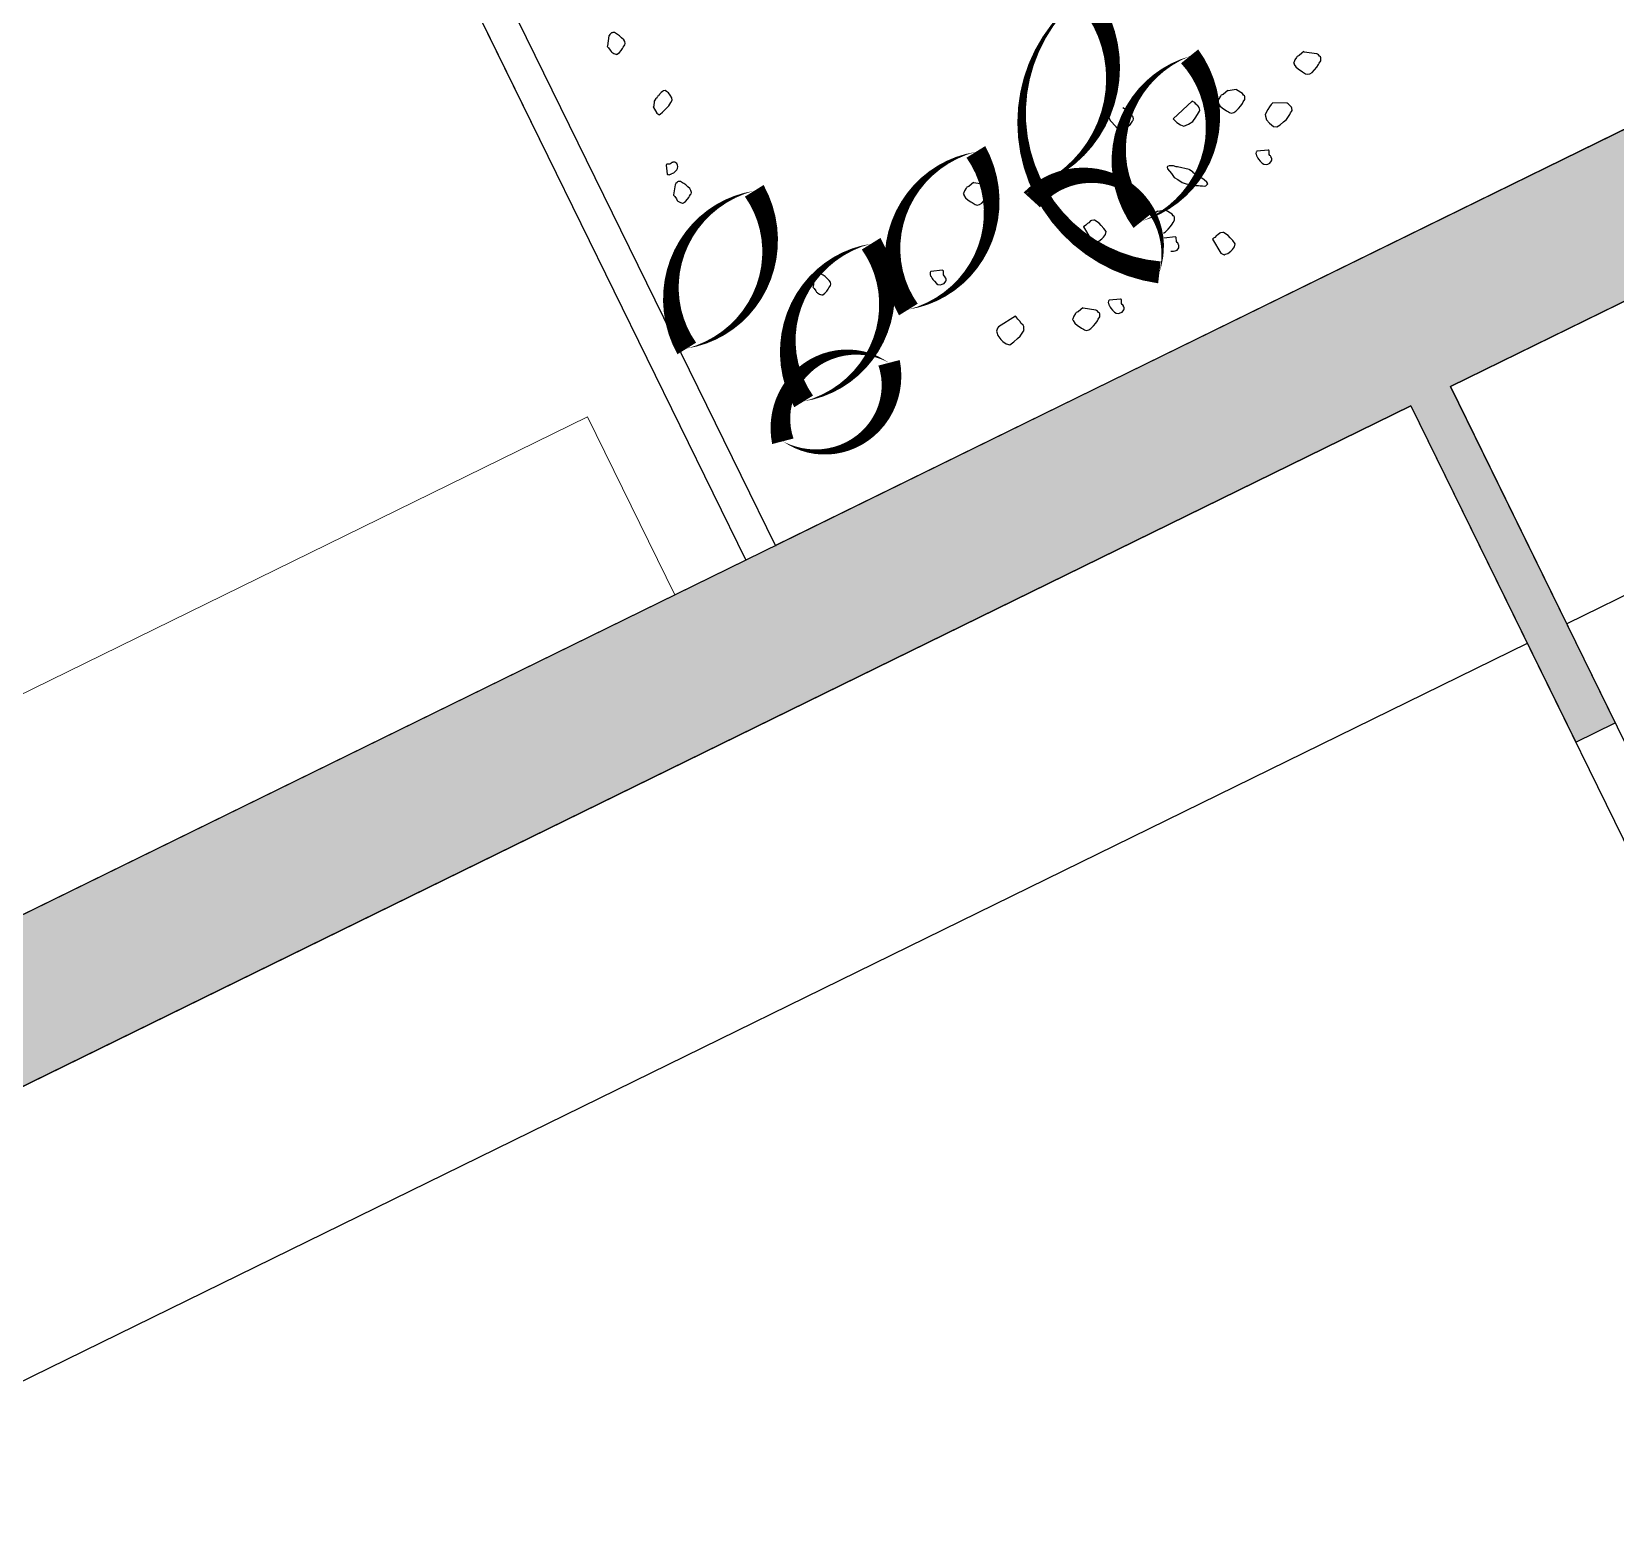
# Model space of a CAD drawing. Header units: millimetres. Extents: x 1754 to 2064, y 960 to 1845.
# Drawn here: x 1910.019 to 1913.611, y 1769.048 to 1772.445 of the extents above; entities that cross this region are included whole.
import ezdxf

# ---------------------------------------------------------------- set-up
doc = ezdxf.new("R2010")
doc.units = ezdxf.units.MM
doc.layers.add('FLOATING-WINDOWS', color=2, linetype='Continuous', plot=False)
for name, color, linetype in [('okna', 4, 'Continuous'), ('SRAFY', 3, 'Continuous'), ('STAFAZ', 252, 'Continuous'), ('T_stafaz', 7, 'Continuous'), ('zariz.predmety', 203, 'Continuous'), ('ZARIZOVAKY', 251, 'Continuous'), ('ZDIVO', 1, 'Continuous')]:
    doc.layers.add(name, color=color, linetype=linetype)

# ---------------------------------------------------------------- blocks, each defined once
blk = doc.blocks.new('STROMLIST03PUD')
at = {"linetype": 'Continuous'}
for p, q in [((487.7, 611.6), (483.6, 610.7)), ((490, 612.9), (487.7, 611.6)), ((491.8, 612.4), (490, 612.9)), ((493.7, 612), (491.8, 612.4)), ((498, 610), (493.7, 612)), ((463.6, 584.6), (462.4, 584)), ((462.4, 584), (464, 578.7)), ((480.2, 608.5), (463.6, 584.6)), ((464, 578.7), (465.9, 570.5)), ((481.3, 609.2), (480.2, 608.5)), ((483.6, 610.7), (481.3, 609.2)), ((501.4, 604.2), (498, 610)), ((503.5, 600.9), (501.4, 604.2)), ((506.9, 595.2), (503.5, 600.9)), ((509.9, 587.6), (506.9, 595.2)), ((512.8, 580.1), (509.9, 587.6)), ((513.3, 574.2), (512.8, 580.1)), ((465.9, 570.5), (465.6, 565.7)), ((465.6, 565.7), (466.3, 564.6)), ((466.3, 564.6), (467, 563.4)), ((467, 563.4), (470.4, 557.7)), ((470.4, 557.7), (475, 552.7)), ((475, 552.7), (475.7, 551.6)), ((475.7, 551.6), (476.8, 552.3)), ((476.8, 552.3), (478.7, 551.8)), ((478.7, 551.8), (485.7, 552.9)), ((485.7, 552.9), (493.2, 555.9)), ((493.2, 555.9), (499, 559.4)), ((499, 559.4), (502.4, 561.4)), ((502.4, 561.4), (506.9, 564.2)), ((506.9, 564.2), (509.2, 565.5)), ((509.2, 565.5), (511.9, 568.7)), ((511.9, 568.7), (513.3, 574.2)), ((563.5, 503.5), (553, 500.3)), ((565.3, 503.1), (563.5, 503.5)), ((570.8, 501.7), (565.3, 503.1)), ((550.7, 499), (535.7, 469.7)), ((535.7, 469.7), (537.3, 464.5)), ((550.7, 499), (550, 500.1)), ((553, 500.3), (550.7, 499)), ((572.2, 499.4), (570.8, 501.7)), ((574.2, 496), (572.2, 499.4)), ((576.3, 492.6), (574.2, 496)), ((583.1, 481.2), (576.3, 492.6)), ((585, 472.9), (583.1, 481.2)), ((588.1, 462.5), (585, 472.9)), ((537.3, 464.5), (540.7, 458.8)), ((540.7, 458.8), (544.1, 453.1)), ((544.1, 453.1), (552.1, 442.5)), ((552.1, 442.5), (555.8, 441.4)), ((555.8, 441.4), (564.2, 440.3)), ((564.2, 440.3), (573.6, 442.9)), ((573.6, 442.9), (584.5, 447.9)), ((584.5, 447.9), (588.8, 453.6)), ((588.8, 453.6), (588.1, 462.5)), ((471.9, 408.2), (466.6, 391.1)), ((473, 408.9), (471.9, 408.2)), ((486.7, 417.1), (473, 408.9)), ((490.8, 418), (486.7, 417.1)), ((493.1, 419.3), (490.8, 418)), ((494.9, 418.9), (493.1, 419.3)), ((496.7, 418.4), (494.9, 418.9)), ((501.1, 416.4), (496.7, 418.4)), ((504.5, 410.6), (501.1, 416.4)), ((506.6, 407.3), (504.5, 410.6)), ((510, 401.5), (506.6, 407.3)), ((512.9, 394.1), (510, 401.5)), ((627.2, 413.3), (618.2, 388.8)), ((628.3, 414), (627.2, 413.3)), ((629.5, 414.6), (628.3, 414)), ((637.3, 411.2), (629.5, 414.6)), ((640.3, 411.4), (637.3, 411.2)), ((641.4, 412.1), (640.3, 411.4)), ((644.4, 412.3), (641.4, 412.1)), ((646.2, 411.9), (644.4, 412.3)), ((647.4, 412.5), (646.2, 411.9)), ((651.7, 410.5), (647.4, 412.5)), ((652.4, 409.3), (651.7, 410.5)), ((655.8, 403.6), (652.4, 409.3)), ((654.7, 395.2), (655.6, 398.8)), ((655.6, 398.8), (655.8, 403.6)), ((466.6, 391.1), (465.5, 390.4)), ((465.5, 390.4), (467.1, 385.2)), ((467.1, 385.2), (469, 376.9)), ((469, 376.9), (468.8, 372.1)), ((468.8, 372.1), (469.4, 371)), ((469.4, 371), (470.1, 369.8)), ((470.1, 369.8), (473.5, 364.1)), ((473.5, 364.1), (478.1, 359.1)), ((481.7, 358.2), (488.8, 359.3)), ((488.8, 359.3), (496.3, 362.4)), ((496.3, 362.4), (502, 365.8)), ((502, 365.8), (505.5, 367.8)), ((505.5, 367.8), (510, 370.6)), ((510, 370.6), (512.3, 371.9)), ((512.3, 371.9), (515, 375.1)), ((515.9, 386.5), (512.9, 394.1)), ((515, 375.1), (516.4, 380.6)), ((516.4, 380.6), (515.9, 386.5)), ((618.2, 388.8), (618.9, 387.7)), ((618.9, 387.7), (619.6, 386.5)), ((619.6, 386.5), (622.1, 384.9)), ((622.1, 384.9), (623.9, 384.5)), ((623.9, 384.5), (627.5, 383.6)), ((627.5, 383.6), (628.7, 384.3)), ((628.7, 384.3), (633.5, 384)), ((633.5, 384), (636.4, 384.3)), ((636.4, 384.3), (641.7, 385.8)), ((641.7, 385.8), (648, 388.2)), ((648, 388.2), (651.5, 390.2)), ((651.5, 390.2), (654.7, 395.2)), ((478.1, 359.1), (478.8, 358)), ((478.8, 358), (479.9, 358.7)), ((479.9, 358.7), (481.7, 358.2)), ((452.8, 308.3), (451.7, 307.6)), ((451.7, 307.6), (468.6, 251.1)), ((454, 309), (452.8, 308.3)), ((457.3, 311.1), (454, 309)), ((461.5, 312), (457.3, 311.1)), ((463.7, 313.3), (461.5, 312)), ((465.6, 312.8), (463.7, 313.3)), ((467.9, 314.2), (465.6, 312.8)), ((472, 315.1), (467.9, 314.2)), ((477.4, 313.7), (472, 315.1)), ((479.9, 312.2), (477.4, 313.7)), ((482, 308.7), (479.9, 312.2)), ((488.2, 298.5), (482, 308.7)), ((494.3, 288.3), (488.2, 298.5)), ((495.2, 276.4), (494.3, 288.3)), ((468.6, 251.1), (475, 253.3)), ((475, 253.3), (480.2, 254.9)), ((480.2, 254.9), (488.2, 259.8)), ((488.2, 259.8), (494.3, 265)), ((494.3, 265), (495.2, 276.4)), ((624.1, 253), (616.1, 248.2)), ((631.6, 256), (624.1, 253)), ((635.7, 256.9), (631.6, 256)), ((636.4, 255.7), (635.7, 256.9)), ((638, 250.4), (636.4, 255.7)), ((785.3, 252.4), (776.4, 250.7)), ((790.4, 247.9), (785.3, 252.4)), ((588.1, 232.9), (571.2, 211.9)), ((589.2, 233.5), (588.1, 232.9)), ((597.2, 238.4), (589.2, 233.5)), ((599, 237.9), (597.2, 238.4)), ((602.4, 240), (599, 237.9)), ((603.5, 240.6), (602.4, 240)), ((605.9, 242), (603.5, 240.6)), ((610.4, 244.8), (605.9, 242)), ((616.1, 248.2), (610.4, 244.8)), ((614, 212.8), (621.1, 221.7)), ((621.1, 221.7), (627.1, 230)), ((627.1, 230), (629.6, 236.1)), ((629.6, 236.1), (632.3, 239.3)), ((632.3, 239.3), (634.3, 243.6)), ((634.3, 243.6), (637.1, 246.9)), ((637.1, 246.9), (638, 250.4)), ((750.1, 238.6), (748.1, 233.7)), ((748.1, 233.7), (748.3, 231.4)), ((748.3, 231.4), (750.1, 226.2)), ((750.1, 226.2), (749.9, 222.3)), ((749.9, 222.3), (751.8, 217.2)), ((750.5, 240), (750.1, 238.6)), ((761.4, 246.7), (750.5, 240)), ((751.8, 217.2), (752.5, 214)), ((768, 248.2), (761.4, 246.7)), ((776.4, 250.7), (768, 248.2)), ((789.7, 214), (792.5, 215.7)), ((794.3, 241.6), (790.4, 247.9)), ((792.5, 215.7), (796.5, 219.3)), ((796.1, 236.5), (794.3, 241.6)), ((797.8, 227.6), (796.1, 236.5)), ((796.3, 221.7), (797.8, 227.6)), ((796.5, 219.3), (796.3, 221.7)), ((560.5, 196.1), (560.3, 191.4)), ((560.3, 191.4), (561, 190.2)), ((562.5, 200.5), (560.5, 196.1)), ((561, 190.2), (564.6, 189.4)), ((564.6, 204.8), (562.5, 200.5)), ((569.6, 209.4), (564.6, 204.8)), ((564.6, 189.4), (578.1, 192.8)), ((571.2, 211.9), (569.6, 209.4)), ((578.1, 192.8), (589.2, 194.8)), ((589.2, 194.8), (597.2, 199.6)), ((597.2, 199.6), (607.5, 205.8)), ((607.5, 205.8), (614, 212.8)), ((752.5, 214), (752.7, 211.7)), ((752.7, 211.7), (753.3, 210.8)), ((753.3, 210.8), (789.7, 214)), ((402.1, 163), (396.3, 159.5)), ((402.7, 161.9), (402.1, 163)), ((404.6, 161.4), (402.7, 161.9)), ((416, 168.2), (404.6, 161.4)), ((417.1, 168.9), (416, 168.2)), ((418.9, 168.4), (417.1, 168.9)), ((421.2, 169.9), (418.9, 168.4)), ((422.4, 170.6), (421.2, 169.9)), ((423.5, 171.2), (422.4, 170.6)), ((425.3, 170.8), (423.5, 171.2)), ((429, 169.9), (425.3, 170.8)), ((431.5, 168.2), (429, 169.9)), ((432.2, 167.1), (431.5, 168.2)), ((432.8, 166), (432.2, 167.1)), ((436.9, 159.1), (432.8, 166)), ((438.8, 151), (436.9, 159.1)), ((441.3, 141.6), (438.8, 151)), ((647.4, 144.4), (642.2, 127.4)), ((648.5, 145.2), (647.4, 144.4)), ((662.2, 153.3), (648.5, 145.2)), ((666.3, 154.3), (662.2, 153.3)), ((668.6, 155.6), (666.3, 154.3)), ((670.5, 155.2), (668.6, 155.6)), ((672.2, 154.8), (670.5, 155.2)), ((676.6, 152.6), (672.2, 154.8)), ((680, 147), (676.6, 152.6)), ((682.1, 143.5), (680, 147)), ((392.3, 127.6), (400.5, 121.7)), ((400.5, 121.7), (404.1, 120.8)), ((404.1, 120.8), (410.1, 121.3)), ((410.1, 121.3), (426.9, 126.7)), ((426.9, 126.7), (434.4, 129.7)), ((434.4, 129.7), (435.6, 130.4)), ((435.6, 130.4), (440.6, 135)), ((440.6, 135), (441.3, 141.6)), ((642.2, 127.4), (641, 126.7)), ((641, 126.7), (642.6, 121.4)), ((642.6, 121.4), (644.5, 113.3)), ((685.5, 137.8), (682.1, 143.5)), ((688.5, 130.4), (685.5, 137.8)), ((691.4, 122.8), (688.5, 130.4)), ((691.9, 116.9), (691.4, 122.8)), ((711.6, 137.4), (702.5, 112.9)), ((712.7, 138.1), (711.6, 137.4)), ((713.8, 138.8), (712.7, 138.1)), ((721.7, 135.3), (713.8, 138.8)), ((724.6, 135.5), (721.7, 135.3)), ((725.8, 136.3), (724.6, 135.5)), ((728.7, 136.5), (725.8, 136.3)), ((730.6, 136.1), (728.7, 136.5)), ((731.7, 136.7), (730.6, 136.1)), ((736, 134.6), (731.7, 136.7)), ((735.8, 114.4), (739, 119.4)), ((736.8, 133.5), (736, 134.6)), ((740.2, 127.8), (736.8, 133.5)), ((739, 119.4), (739.9, 123.1)), ((739.9, 123.1), (740.2, 127.8)), ((622.5, 0.1), (614.1, -2.5)), ((631.4, 1.7), (622.5, 0.1)), ((636.5, -2.6), (631.4, 1.7)), ((596.2, -11.9), (594.2, -16.9)), ((594.2, -16.9), (594.4, -19.3)), ((594.4, -19.3), (596.3, -24.4)), ((596.3, -24.4), (596, -28.2)), ((596, -28.2), (597.9, -33.3)), ((596.6, -10.5), (596.2, -11.9)), ((607.6, -3.9), (596.6, -10.5)), ((597.9, -33.3), (598.6, -36.6)), ((614.1, -2.5), (607.6, -3.9)), ((635.8, -36.5), (638.5, -35)), ((640.4, -9), (636.5, -2.6)), ((638.5, -35), (642.6, -31.3)), ((642.2, -14.2), (640.4, -9)), ((643.8, -23.1), (642.2, -14.2)), ((642.4, -28.8), (643.8, -23.1)), ((642.6, -31.3), (642.4, -28.8)), ((784.3, -35.6), (783.2, -36.3)), ((785.4, -34.9), (784.3, -35.6)), ((793.3, -38.4), (785.4, -34.9)), ((598.6, -36.6), (598.8, -39)), ((598.8, -39), (599.3, -39.9)), ((599.3, -39.9), (635.8, -36.5)), ((783.2, -36.3), (774.1, -60.8)), ((774.1, -60.8), (774.8, -61.9)), ((774.8, -61.9), (775.5, -63)), ((775.5, -63), (778, -64.7)), ((778, -64.7), (779.8, -65.1)), ((779.8, -65.1), (783.5, -66)), ((783.5, -66), (784.6, -65.3)), ((784.6, -65.3), (789.4, -65.6)), ((789.4, -65.6), (792.3, -65.3)), ((792.3, -65.3), (797.6, -63.7)), ((796.2, -38.2), (793.3, -38.4)), ((797.3, -37.5), (796.2, -38.2)), ((800.3, -37.2), (797.3, -37.5)), ((797.6, -63.7), (804, -61.4)), ((802.1, -37.7), (800.3, -37.2)), ((803.3, -37), (802.1, -37.7)), ((807.6, -39.1), (803.3, -37)), ((804, -61.4), (807.4, -59.3)), ((807.4, -59.3), (810.6, -54.3)), ((808.3, -40.2), (807.6, -39.1)), ((811.8, -45.9), (808.3, -40.2)), ((810.6, -54.3), (811.5, -50.6)), ((811.5, -50.6), (811.8, -45.9)), ((781.2, -97.5), (764.5, -121.4)), ((782.3, -96.8), (781.2, -97.5)), ((784.6, -95.4), (782.3, -96.8)), ((788.7, -94.5), (784.6, -95.4)), ((791, -93.1), (788.7, -94.5)), ((792.8, -93.6), (791, -93.1)), ((794.6, -94), (792.8, -93.6)), ((799, -96), (794.6, -94)), ((802.4, -101.8), (799, -96)), ((804.5, -105.2), (802.4, -101.8)), ((807.9, -110.9), (804.5, -105.2)), ((764.5, -121.4), (763.4, -122.1)), ((763.4, -122.1), (765, -127.3)), ((765, -127.3), (766.9, -135.5)), ((766.9, -135.5), (766.6, -140.3)), ((766.6, -140.3), (767.3, -141.4)), ((767.3, -141.4), (768, -142.7)), ((768, -142.7), (771.4, -148.3)), ((803.4, -144.7), (807.9, -141.9)), ((810.9, -118.4), (807.9, -110.9)), ((807.9, -141.9), (810.2, -140.5)), ((810.2, -140.5), (812.9, -137.3)), ((813.8, -126), (810.9, -118.4)), ((812.9, -137.3), (814.3, -131.9)), ((814.3, -131.9), (813.8, -126)), ((771.4, -148.3), (776, -153.3)), ((776, -153.3), (776.7, -154.4)), ((776.7, -154.4), (777.8, -153.8)), ((777.8, -153.8), (779.6, -154.2)), ((779.6, -154.2), (786.7, -153.1)), ((786.7, -153.1), (794.2, -150.1)), ((794.2, -150.1), (799.9, -146.7)), ((799.9, -146.7), (803.4, -144.7)), ((416.7, -194.9), (400.1, -218.8)), ((417.9, -194.2), (416.7, -194.9)), ((420.2, -192.9), (417.9, -194.2)), ((424.3, -191.9), (420.2, -192.9)), ((426.6, -190.6), (424.3, -191.9)), ((428.4, -191), (426.6, -190.6)), ((430.2, -191.5), (428.4, -191)), ((434.5, -193.6), (430.2, -191.5)), ((438, -199.2), (434.5, -193.6)), ((440, -202.7), (438, -199.2)), ((443.4, -208.4), (440, -202.7)), ((446.4, -215.8), (443.4, -208.4)), ((400.1, -218.8), (399, -219.5)), ((399, -219.5), (400.6, -224.8)), ((400.6, -224.8), (402.4, -233)), ((402.4, -233), (402.2, -237.7)), ((402.2, -237.7), (402.9, -239)), ((402.9, -239), (403.6, -240.1)), ((403.6, -240.1), (407, -245.7)), ((407, -245.7), (411.6, -250.8)), ((411.6, -250.8), (412.2, -251.9)), ((412.2, -251.9), (413.4, -251.2)), ((413.4, -251.2), (415.2, -251.6)), ((415.2, -251.6), (422.2, -250.5)), ((422.2, -250.5), (429.8, -247.5)), ((429.8, -247.5), (435.5, -244.2)), ((435.5, -244.2), (438.9, -242.1)), ((438.9, -242.1), (443.4, -239.4)), ((443.4, -239.4), (445.7, -238)), ((445.7, -238), (448.5, -234.7)), ((449.4, -223.4), (446.4, -215.8)), ((448.5, -234.7), (449.8, -229.3)), ((449.8, -229.3), (449.4, -223.4)), ((714.9, -266.6), (713.7, -267.2)), ((713.7, -267.2), (717.9, -312.8)), ((717.8, -266.3), (714.9, -266.6)), ((722, -265.3), (717.8, -266.3)), ((728.4, -263.1), (722, -265.3)), ((733.1, -263.3), (728.4, -263.1)), ((739.5, -261), (733.1, -263.3)), ((742.5, -260.8), (739.5, -261)), ((748.7, -263.3), (742.5, -260.8)), ((750.4, -263.8), (748.7, -263.3)), ((758.7, -277.5), (750.4, -263.8)), ((760.5, -285.7), (758.7, -277.5)), ((763.7, -296.1), (760.5, -285.7)), ((717.9, -312.8), (720, -316.2)), ((720, -316.2), (724.5, -321.2)), ((724.5, -321.2), (727.5, -321)), ((727.5, -321), (734.8, -322.8)), ((734.8, -322.8), (745.9, -320.7)), ((745.9, -320.7), (752.3, -318.5)), ((752.3, -318.5), (760.3, -313.7)), ((760.3, -313.7), (765.8, -307.3)), ((765.8, -307.3), (763.7, -296.1)), ((546.8, -370.5), (537.8, -394.9)), ((537.8, -394.9), (538.5, -396)), ((548, -369.8), (546.8, -370.5)), ((549.1, -369), (548, -369.8)), ((557, -372.6), (549.1, -369)), ((559.9, -372.4), (557, -372.6)), ((561, -371.6), (559.9, -372.4)), ((564, -371.4), (561, -371.6)), ((565.8, -371.9), (564, -371.4)), ((567, -371.1), (565.8, -371.9)), ((571.3, -373.2), (567, -371.1)), ((567.7, -395.6), (571.1, -393.5)), ((571.1, -393.5), (574.3, -388.5)), ((572, -374.4), (571.3, -373.2)), ((575.4, -380), (572, -374.4)), ((574.3, -388.5), (575.2, -384.8)), ((575.2, -384.8), (575.4, -380)), ((538.5, -396), (539.2, -397.2)), ((539.2, -397.2), (541.7, -398.7)), ((541.7, -398.7), (543.5, -399.3)), ((543.5, -399.3), (547.2, -400.2)), ((547.2, -400.2), (548.3, -399.5)), ((548.3, -399.5), (553.1, -399.7)), ((553.1, -399.7), (556.1, -399.5)), ((556.1, -399.5), (561.3, -397.8)), ((561.3, -397.8), (567.7, -395.6)), ((459.3, -610.4), (454.6, -610.9)), ((463.7, -611.5), (459.3, -610.4)), ((428.7, -627.7), (428.4, -629.1)), ((428.4, -629.1), (429.5, -630.9)), ((429.1, -626.2), (428.7, -627.7)), ((430.7, -622.7), (429.1, -626.2)), ((429.5, -630.9), (430.2, -634.2)), ((430.2, -634.2), (431.3, -636)), ((435.3, -620), (430.7, -622.7)), ((431.3, -636), (431.8, -636.9)), ((431.8, -636.9), (451, -650.3)), ((438, -618.3), (435.3, -620)), ((442.6, -615.5), (438, -618.3)), ((448.6, -613.2), (442.6, -615.5)), ((454.6, -610.9), (448.6, -613.2)), ((466.3, -613.8), (463.7, -611.5)), ((467.4, -615.5), (466.3, -613.8)), ((469.6, -619.2), (467.4, -615.5)), ((468, -647.5), (472.5, -644.8)), ((471.2, -622), (469.6, -619.2)), ((474, -626.6), (471.2, -622)), ((472.5, -644.8), (476.5, -641.1)), ((476.3, -632.6), (474, -626.6)), ((477.3, -638.2), (476.3, -632.6)), ((476.5, -641.1), (477.4, -640.6)), ((476.9, -639.7), (477.3, -638.2)), ((477.4, -640.6), (476.9, -639.7)), ((451, -650.3), (451.6, -651.1)), ((451.6, -651.1), (455.7, -649.9)), ((455.7, -649.9), (462.3, -648.4)), ((462.3, -648.4), (466.1, -648.6)), ((466.1, -648.6), (467, -648)), ((467, -648), (468, -647.5)), ((-93, -753.8), (-95.7, -755.4)), ((-88.4, -751), (-93, -753.8)), ((-81.8, -749.6), (-88.4, -751)), ((-74.8, -749), (-81.8, -749.6)), ((-69.8, -751), (-74.8, -749)), ((-65.6, -755.9), (-69.8, -751)), ((-241, -789.3), (-247, -791.7)), ((-236.2, -789), (-241, -789.3)), ((-231.8, -790.1), (-236.2, -789)), ((-229.3, -792.2), (-231.8, -790.1)), ((-95.7, -755.4), (-97.3, -758.9)), ((-97.3, -758.9), (-96.6, -762.2)), ((-96.6, -762.2), (-95.9, -765.5)), ((-95.9, -765.5), (-94.6, -769.6)), ((-94.6, -769.6), (-93, -772.4)), ((-93, -772.4), (-92.8, -774.7)), ((-92.8, -774.7), (-91.1, -777.5)), ((-91.1, -777.5), (-90.1, -779.3)), ((-90.1, -779.3), (-88.9, -781.2)), ((-88.9, -781.2), (-89.3, -782.6)), ((-89.3, -782.6), (-87.1, -786.2)), ((-87.1, -786.2), (-85.5, -789)), ((-85.5, -789), (-76, -794.4)), ((-61.2, -763.3), (-65.6, -755.9)), ((-57, -774.4), (-61.2, -763.3)), ((-54.5, -782.8), (-57, -774.4)), ((-53, -789.3), (-54.5, -782.8)), ((-52.8, -791.7), (-53, -789.3)), ((-266.8, -806.1), (-267.2, -807.6)), ((-267.2, -807.6), (-266.1, -809.3)), ((-266.5, -804.7), (-266.8, -806.1)), ((-264.8, -801.2), (-266.5, -804.7)), ((-266.1, -809.3), (-265.4, -812.7)), ((-265.4, -812.7), (-264.3, -814.5)), ((-260.3, -798.4), (-264.8, -801.2)), ((-264.3, -814.5), (-263.8, -815.5)), ((-263.8, -815.5), (-244.6, -828.7)), ((-257.5, -796.8), (-260.3, -798.4)), ((-253, -794.1), (-257.5, -796.8)), ((-247, -791.7), (-253, -794.1)), ((-228.2, -794.1), (-229.3, -792.2)), ((-228.6, -826.5), (-227.6, -825.9)), ((-226, -797.7), (-228.2, -794.1)), ((-227.6, -825.9), (-223.1, -823.2)), ((-224.3, -800.4), (-226, -797.7)), ((-221.6, -805), (-224.3, -800.4)), ((-223.1, -823.2), (-219.1, -819.6)), ((-219.3, -811), (-221.6, -805)), ((-218.3, -816.7), (-219.3, -811)), ((-219.1, -819.6), (-218.2, -819)), ((-218.7, -818.1), (-218.3, -816.7)), ((-218.2, -819), (-218.7, -818.1)), ((-76, -794.4), (-74.9, -796.3)), ((-74.9, -796.3), (-58.3, -795)), ((-58.3, -795), (-53.7, -792.2)), ((-53.7, -792.2), (-52.8, -791.7)), ((58.3, -819.6), (55.6, -825.8)), ((55.6, -825.8), (56.1, -826.7)), ((58.9, -808.1), (57.2, -811.6)), ((57.2, -811.6), (57.8, -812.5)), ((57.8, -812.5), (57.5, -813.9)), ((57.5, -813.9), (57.6, -816.2)), ((57.6, -816.2), (58.2, -817.2)), ((58.2, -817.2), (58.3, -819.6)), ((59.8, -807.6), (58.9, -808.1)), ((64.4, -804.8), (59.8, -807.6)), ((68.2, -805), (64.4, -804.8)), ((71.1, -805.7), (68.2, -805)), ((75.1, -808.2), (71.1, -805.7)), ((76.8, -811), (75.1, -808.2)), ((78.6, -816.1), (76.8, -811)), ((79.9, -820.2), (78.6, -816.1)), ((80, -822.7), (79.9, -820.2)), ((79.9, -826.5), (80, -822.7)), ((102.5, -819.9), (102.2, -821.4)), ((102.2, -821.4), (103.2, -823.2)), ((102.9, -818.5), (102.5, -819.9)), ((104.5, -815), (102.9, -818.5)), ((103.2, -823.2), (104, -826.5)), ((109.1, -812.2), (104.5, -815)), ((111.8, -810.6), (109.1, -812.2)), ((116.4, -807.9), (111.8, -810.6)), ((122.4, -805.4), (116.4, -807.9)), ((128.4, -803.1), (122.4, -805.4)), ((133.2, -802.8), (128.4, -803.1)), ((137.6, -803.9), (133.2, -802.8)), ((140.1, -806), (137.6, -803.9)), ((141.2, -807.9), (140.1, -806)), ((143.4, -811.5), (141.2, -807.9)), ((145, -814.2), (143.4, -811.5)), ((147.7, -818.8), (145, -814.2)), ((150.1, -824.8), (147.7, -818.8)), ((151.1, -830.5), (150.1, -824.8)), ((-244.6, -828.7), (-244, -829.6)), ((-244, -829.6), (-239.9, -828.4)), ((-239.9, -828.4), (-233.3, -826.9)), ((-233.3, -826.9), (-229.5, -827)), ((-229.5, -827), (-228.6, -826.5)), ((56.1, -826.7), (56.7, -827.7)), ((56.7, -827.7), (76.3, -834.9)), ((76.3, -834.9), (77.1, -834.4)), ((77.1, -834.4), (78.1, -833.8)), ((78.1, -833.8), (79.3, -831.8)), ((79.3, -831.8), (79.7, -830.3)), ((79.7, -830.3), (80.4, -827.4)), ((80.4, -827.4), (79.9, -826.5)), ((104, -826.5), (105.1, -828.4)), ((105.1, -828.4), (105.6, -829.3)), ((105.6, -829.3), (124.8, -842.5)), ((124.8, -842.5), (125.3, -843.5)), ((125.3, -843.5), (129.5, -842.2)), ((129.5, -842.2), (136.1, -840.7)), ((136.1, -840.7), (140, -840.8)), ((140, -840.8), (140.8, -840.4)), ((140.8, -840.4), (141.7, -839.8)), ((141.7, -839.8), (146.3, -837)), ((146.3, -837), (150.3, -833.4)), ((150.3, -833.4), (151.2, -832.8)), ((150.7, -831.9), (151.1, -830.5)), ((151.2, -832.8), (150.7, -831.9))]:
    blk.add_line(p, q, dxfattribs=at)

msp = doc.modelspace()

# ---------------------------------------------------------------- hatches: boundary and pattern name
at = {"layer": 'SRAFY'}
h = msp.add_hatch(color=256, dxfattribs=at)
h.paths.add_polyline_path([(1914.7364, 1772.7654), (1907.1731, 1769.0577), (1906.4461, 1770.3227), (1906.056, 1770.0985), (1907.8496, 1766.9772), (1908.2398, 1767.2014), (1907.3478, 1768.7536), (1913.1473, 1771.5966), (1913.5214, 1770.8334), (1913.6112, 1770.8774), (1913.2371, 1771.6406), (1914.8904, 1772.4511)])
h.paths.add_polyline_path([(1914.2301, 1769.9557), (1916.9161, 1771.2724), (1916.828, 1771.452), (1916.7382, 1771.408), (1916.7822, 1771.3182), (1914.0514, 1769.9795), (1914.0074, 1770.0693), (1913.9176, 1770.0252), (1913.9616, 1769.9354), (1915.2381, 1767.3315), (1915.4626, 1767.4415)])
h.paths.add_polyline_path([(1908.4889, 1766.7678), (1908.0987, 1766.5436), (1910.4853, 1762.3905), (1910.8902, 1762.589)])
h.paths.add_polyline_path([(1915.4626, 1767.4415), (1915.2381, 1767.3315), (1915.5902, 1766.6132), (1915.8147, 1766.7232)])
h.paths.add_polyline_path([(1919.754, 1772.8864), (1919.3501, 1772.6884), (1921.6246, 1768.0483), (1921.7024, 1767.8894), (1922.1065, 1768.0875)])

# ---------------------------------------------------------------- linework, layer by layer
at = {"layer": 'FLOATING-WINDOWS'}
for points in [[(1903.2659, 1775.857), (1908.1942, 1778.2729), (1911.6385, 1771.2467), (1907.1731, 1769.0577)], [(1910.4404, 1773.8613), (1913.4035, 1775.3139), (1914.669, 1772.7324), (1911.7058, 1771.2797)], [(1913.2371, 1771.6406), (1915.9679, 1772.9793), (1916.7822, 1771.3182), (1914.0514, 1769.9795)], [(1907.3478, 1768.7536), (1913.1473, 1771.5966), (1913.9176, 1770.0252), (1913.9616, 1769.9354), (1916.1922, 1765.3853), (1910.8018, 1762.7428)]]:
    msp.add_lwpolyline(points, close=True, dxfattribs=at)
at = {"layer": 'okna', "linetype": 'Continuous', "lineweight": 0}
for p, q in [((1911.7065, 1771.2783), (1910.7925, 1773.143)), ((1911.6385, 1771.2467), (1910.7252, 1773.1099))]:
    msp.add_line(p, q, dxfattribs=at)
at = {"layer": 'STAFAZ'}
for p, q in [((1915.1545, 1771.9124), (1913.5012, 1771.1019)), ((1913.4114, 1771.0578), (1907.6474, 1768.2322))]:
    msp.add_line(p, q, dxfattribs=at)
at = {"layer": 'zariz.predmety', "color": 253, "linetype": 'Continuous', "ltscale": 0.001}
for points in [[(1912.5769, 1771.8993, 0, 0, 0.520567), (1912.5769, 1771.8993, 0, 0.05, 0.798637), (1912.2875, 1772.0638, 0, 0.05, 0.520567), (1912.2944, 1772.0948, 0, 0.05, 0.520567), (1912.4048, 1772.531, 0, 0.05, 0.677372), (1912.5769, 1771.8993, 0.05, 0.05, 0)], [(1912.6455, 1772.3894, 0, 0, 0.520567), (1912.6455, 1772.3894, 0, 0.05, 0.520567), (1912.5376, 1772.0157, 0, 0.05, 0.520567), (1912.6455, 1772.3894, 0.05, 0.05, 0)], [(1912.0074, 1771.815, 0, 0, 0.520567), (1912.0074, 1771.815, 0, 0.05, 0.520567), (1912.1605, 1772.1726, 0, 0.05, 0.520567), (1912.0074, 1771.815, 0.05, 0.05, 0)], [(1911.6578, 1772.0843, 0, 0, 0.520567), (1911.6578, 1772.0843, 0, 0.05, 0.520567), (1911.5047, 1771.7267, 0, 0.05, 0.520567), (1911.6578, 1772.0843, 0.05, 0.05, 0)], [(1911.923, 1771.9643, 0, 0, 0.520567), (1911.923, 1771.9643, 0, 0.05, 0.520567), (1911.7699, 1771.6067, 0, 0.05, 0.520567), (1911.923, 1771.9643, 0.05, 0.05, 0)], [(1911.9637, 1771.6942, 0, 0, 0.520567), (1911.9637, 1771.6942, 0, 0.05, 0.675621), (1911.7226, 1771.5162, 0, 0.05, 0.675621), (1911.9637, 1771.6942, 0.05, 0.05, 0)]]:
    msp.add_lwpolyline(points, format="xyseb", close=True, dxfattribs=at)
at = {"layer": 'ZARIZOVAKY', "linetype": 'Continuous', "lineweight": 0}
for q in [(1907.1546, 1769.5498), (1911.4774, 1771.1678)]:
    msp.add_line((1911.2793, 1771.5718), q, dxfattribs=at)
at = {"layer": 'ZDIVO'}
for p, q in [((1914.7364, 1772.7654), (1907.1731, 1769.0577)), ((1914.929, 1772.47), (1913.2371, 1771.6406)), ((1913.2371, 1771.6406), (1913.6112, 1770.8774)), ((1913.1473, 1771.5966), (1907.3478, 1768.7536)), ((1913.1473, 1771.5966), (1913.5214, 1770.8334)), ((1913.5214, 1770.8334), (1913.6112, 1770.8774))]:
    msp.add_line(p, q, dxfattribs=at)

# ---------------------------------------------------------------- block references
at = {"layer": 'T_stafaz', "xscale": 0.001000000047450447, "yscale": 0.001000000163912773, "zscale": 0.001, "rotation": 296.1149935166604}
msp.add_blockref('STROMLIST03PUD', (1912.1765, 1772.5581), dxfattribs=at)

doc.saveas('drawing.dxf')
